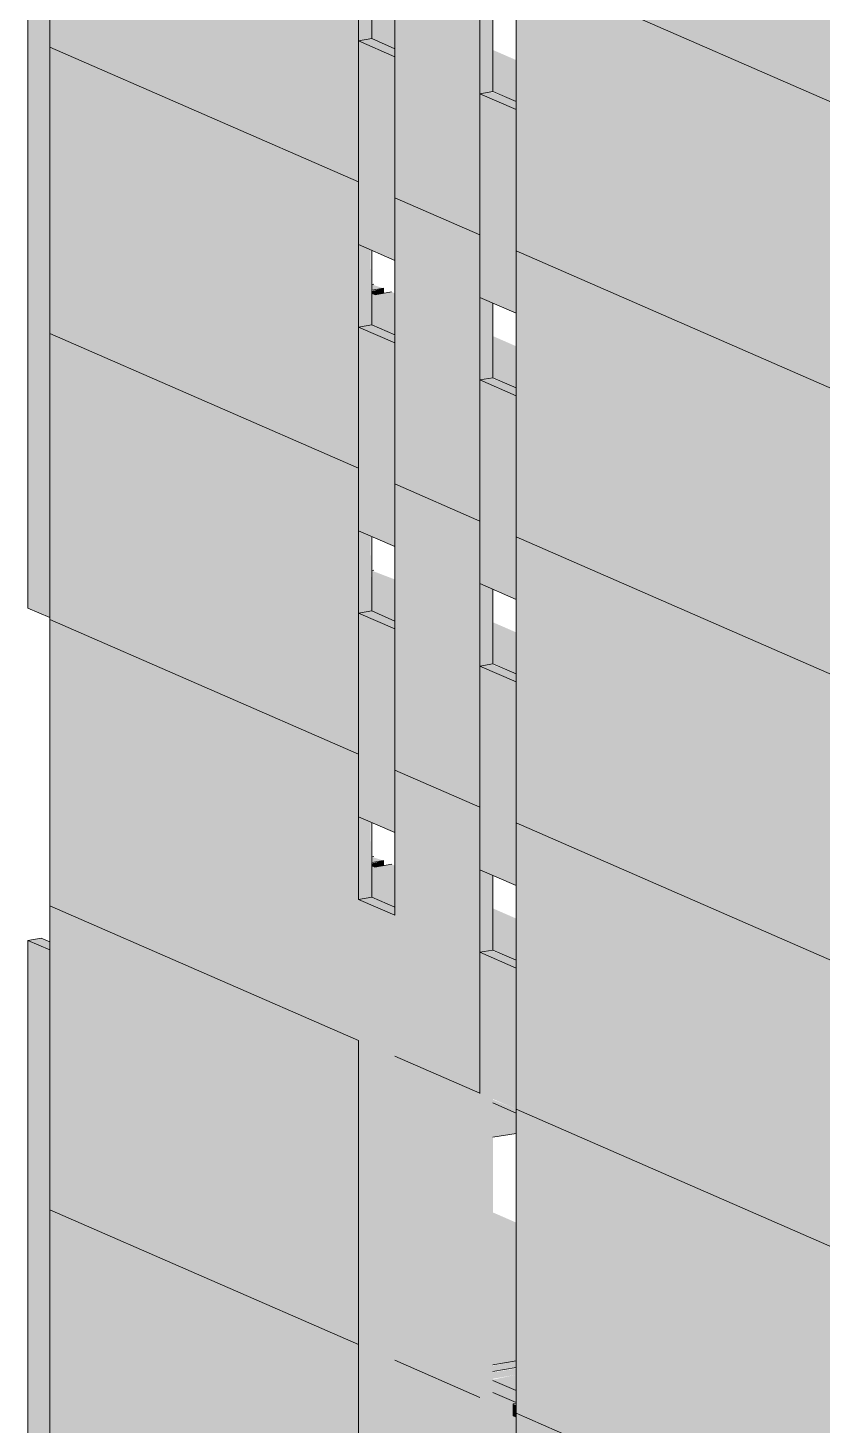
# Model space of a CAD drawing. Header units: centimetres. Extents: x -2102 to 22188, y -1637 to 88376.
# Drawn here: x 16458 to 17228, y 77177 to 78530 of the extents above; entities that cross this region are included whole.
import ezdxf

# ---------------------------------------------------------------- set-up
doc = ezdxf.new("R2010")
doc.units = ezdxf.units.CM
for name, color, linetype, lineweight in [('A-FLOR', 7, 'Continuous', 18), ('S-BEAM', 7, 'Continuous', 18), ('S-COLS', 7, 'Continuous', 18)]:
    doc.layers.add(name, color=color, linetype=linetype, lineweight=lineweight)

msp = doc.modelspace()

# ---------------------------------------------------------------- hatches: boundary and pattern name
at = {"layer": 'A-FLOR', "true_color": 0xbfbfbf}
h = msp.add_hatch(color=9, dxfattribs=at)
h.paths.add_polyline_path([(18161.48, 78423.66), (18161.48, 78535.62), (18141.27, 78544.43), (18050.51, 78528.84), (18050.51, 78472.04), (18117.23, 78442.95)], flags=0)
h.paths.add_polyline_path([(16931.22, 78458.31), (16931.22, 78498.55), (16908.8, 78508.32), (16908.8, 78468.08), (16931.17, 78458.33)], flags=0)
h.paths.add_polyline_path([(16813.7, 78509.54), (16813.7, 78549.78), (16791.34, 78558.33), (16791.34, 78519.29), (16810.55, 78510.92)], flags=0)
h.paths.add_polyline_path([(19459.62, 78626.48), (19459.62, 78770.89), (19272.4, 78738.73), (19272.4, 78708.1), (19413.51, 78646.58)], flags=0)
h.paths.add_polyline_path([(19578.09, 78648.59), (19747.65, 78677.72), (19578.09, 78751.64), (19578.09, 78666.96)], flags=0)
h = msp.add_hatch(color=9, dxfattribs=at)
h.paths.add_polyline_path([(18161.48, 78146.65), (18161.48, 78258.61), (18141.27, 78267.42), (18050.51, 78251.83), (18050.51, 78213.05), (18068.58, 78205.17), (18050.51, 78201.51), (18050.51, 78195.03), (18069.65, 78186.69), (18095.06, 78191.06), (18147.95, 78167.99), (18122.55, 78163.63), (18128.72, 78161.62), (18146.16, 78163.63), (18155.17, 78159.7), (18139.01, 78156.45), (18155.17, 78149.4)], flags=0)
h.paths.add_polyline_path([(16931.22, 78181.3), (16931.22, 78221.54), (16908.8, 78231.32), (16908.8, 78191.08), (16931.17, 78181.32)], flags=0)
h.paths.add_polyline_path([(16813.7, 78232.54), (16813.7, 78272.78), (16810.65, 78274.11), (16793.31, 78271.89), (16791.34, 78272.48), (16791.34, 78242.29), (16812.94, 78232.87)], flags=0)
h.paths.add_polyline_path([(16791.34, 78275.66), (16802.64, 78277.6), (16791.34, 78281.33), (16791.34, 78277.6)], flags=0)
h.paths.add_polyline_path([(19458.23, 78350.08), (19459.62, 78350.32), (19459.62, 78493.88), (19272.4, 78461.72), (19272.4, 78431.1), (19387.06, 78381.11), (19403.15, 78383.87), (19434.56, 78369.88), (19418.96, 78367.2), (19439.09, 78358.42)], flags=0)
h.paths.add_polyline_path([(19578.09, 78371.58), (19747.65, 78400.71), (19578.09, 78474.64), (19578.09, 78379.66)], flags=0)
for points in [[(16794.57, 78271.34), (16802.64, 78272.73), (16802.64, 78277.6), (16791.34, 78274.84), (16791.96, 78272.48), (16793.31, 78271.89)], [(16794.46, 77717.25), (16802.64, 77718.66), (16802.64, 77723.59), (16791.34, 77720.79), (16791.34, 77718.61), (16793.31, 77717.75)], [(16931.22, 77479.17), (16931.22, 77482.99), (16908.8, 77492.22), (16908.8, 77488.94), (16924.93, 77481.91)], [(16908.8, 77228.94), (16931.22, 77232.82), (16931.22, 77239.22), (16908.8, 77234.69), (16908.8, 77229.01)], [(16931.22, 77198.98), (16931.22, 77210.52), (16908.8, 77220.29), (16908.8, 77208.75), (16928.48, 77200.17)], [(16931.22, 77184.85), (16931.22, 77196.39), (16928.48, 77197.59), (16928.48, 77186.04)]]:
    msp.add_hatch(color=9, dxfattribs=at).paths.add_polyline_path(points, flags=0)
h = msp.add_hatch(color=9, dxfattribs=at)
h.paths.add_polyline_path([(18161.48, 77869.65), (18161.48, 77981.61), (18141.27, 77990.42), (18050.51, 77974.82), (18050.51, 77918.03), (18126.74, 77884.79)], flags=0)
h.paths.add_polyline_path([(16931.22, 77904.3), (16931.22, 77944.54), (16908.8, 77954.31), (16908.8, 77914.07), (16931.17, 77904.32)], flags=0)
h.paths.add_polyline_path([(16813.7, 77955.53), (16813.7, 77995.77), (16791.34, 78004.32), (16791.34, 77965.28), (16796.34, 77963.1)], flags=0)
h.paths.add_polyline_path([(19459.62, 78072.47), (19459.62, 78216.88), (19272.4, 78184.72), (19272.4, 78154.09), (19413.51, 78092.57)], flags=0)
h.paths.add_polyline_path([(19578.09, 78094.58), (19747.65, 78123.7), (19578.09, 78197.63), (19578.09, 78113.29)], flags=0)
h = msp.add_hatch(color=9, dxfattribs=at)
h.paths.add_polyline_path([(18161.48, 77592.64), (18161.48, 77703.96), (18050.51, 77684.89), (18050.51, 77659.04), (18068.58, 77651.16), (18050.51, 77647.5), (18050.51, 77641.02), (18069.65, 77632.68), (18095.06, 77637.04), (18147.95, 77613.98), (18122.55, 77609.62), (18128.72, 77607.61), (18146.16, 77609.62), (18155.17, 77605.69), (18139.01, 77602.44), (18155.17, 77595.39)], flags=0)
h.paths.add_polyline_path([(16931.22, 77627.29), (16931.22, 77667.53), (16908.8, 77677.3), (16908.85, 77637.04), (16930.69, 77627.52)], flags=0)
h.paths.add_polyline_path([(16813.7, 77678.52), (16813.7, 77718.77), (16810.76, 77720.05), (16793.31, 77717.75), (16791.34, 77718.61), (16791.34, 77688.28), (16799.51, 77684.71)], flags=0)
h.paths.add_polyline_path([(16791.34, 77721.65), (16802.64, 77723.59), (16791.34, 77727.32), (16791.34, 77723.59)], flags=0)
h.paths.add_polyline_path([(19457.21, 77796.51), (19459.62, 77796.93), (19459.62, 77928.87), (19272.4, 77896.71), (19272.4, 77877.09), (19387.19, 77827.04), (19403.29, 77829.8), (19434.42, 77815.92), (19418.82, 77813.25), (19442.93, 77802.73)], flags=0)
h.paths.add_polyline_path([(19578.09, 77873.36), (19655.86, 77886.72), (19578.09, 77920.62), (19578.09, 77894.47)], flags=0)
h = msp.add_hatch(color=9, dxfattribs=at)
h.paths.add_polyline_path([(16908.8, 77235.37), (16931.22, 77239.36), (16931.22, 77373.21), (16908.8, 77382.99), (16908.8, 77239.3)], flags=0)
h.paths.add_polyline_path([(18161.48, 77298.32), (18161.48, 77409.64), (18050.51, 77390.57), (18050.51, 77364.72), (18068.58, 77356.84), (18050.51, 77353.18), (18050.51, 77346.7), (18069.65, 77338.36), (18095.06, 77342.72), (18147.95, 77319.66), (18122.55, 77315.3), (18128.72, 77313.29), (18146.16, 77315.3), (18155.17, 77311.37), (18139.01, 77308.12), (18160.21, 77298.87)], flags=0)
h.paths.add_polyline_path([(19457.21, 77502.19), (19459.62, 77502.61), (19459.62, 77632.63), (19272.4, 77600.47), (19272.4, 77582.77), (19387.19, 77532.72), (19403.29, 77535.48), (19434.56, 77521.39), (19419.22, 77518.75), (19451.76, 77504.57)], flags=0)
h.paths.add_polyline_path([(19599.36, 77582.69), (19655.86, 77592.4), (19599.36, 77617.03), (19599.36, 77590.44)], flags=0)
h = msp.add_hatch(color=9, dxfattribs=at)
h.paths.add_polyline_path([(17304.89, 77132.48), (17568.03, 77177.68), (17354.09, 77270.95), (17304.89, 77262.5), (17304.89, 77181.22)], flags=0)
h.paths.add_polyline_path([(16931.22, 77196.39), (16931.22, 77198.06), (16928.48, 77197.59)], flags=0)
h.paths.add_polyline_path([(16931.22, 77210.52), (16931.22, 77225.84), (16908.8, 77221.19), (16908.8, 77220.29), (16928.48, 77211.71)], flags=0)
at = {"layer": 'S-BEAM', "true_color": 0xbfbfbf}
for points in [[(16813.7, 78501.82), (16813.7, 78509.54), (16791.34, 78519.29), (16778.63, 78517.11), (16808.7, 78504)], [(16813.7, 78304.65), (16813.7, 78501.82), (16778.63, 78517.11), (16778.63, 78319.94), (16806.64, 78307.73)], [(16931.17, 78450.61), (16931.22, 78450.79), (16930.69, 78458.54), (16906.91, 78467.76), (16896.1, 78465.9), (16928.09, 78451.95)], [(16931.17, 78253.43), (16931.17, 78450.61), (16896.1, 78465.9), (16896.1, 78268.73), (16908.8, 78263.19)], [(16931.17, 78253.43), (16931.22, 78253.44), (16931.17, 78272.48)], [(16813.7, 78224.82), (16812.94, 78232.87), (16791.34, 78242.29), (16778.63, 78240.11), (16808.7, 78227)], [(16813.7, 78027.64), (16813.7, 78224.82), (16778.63, 78240.11), (16778.63, 78042.93), (16806.64, 78030.72)], [(16931.17, 78173.6), (16931.22, 78173.79), (16930.69, 78181.53), (16906.91, 78190.75), (16896.1, 78188.89), (16928.09, 78174.95)], [(16931.17, 77976.43), (16931.17, 78173.6), (16896.1, 78188.89), (16896.1, 77991.72), (16908.8, 77986.18)], [(16931.17, 77976.43), (16931.22, 77976.44), (16931.17, 77999.67)], [(16813.7, 77947.81), (16813.7, 77955.53), (16791.34, 77965.28), (16778.63, 77963.1), (16808.7, 77949.99)], [(16813.7, 77750.64), (16813.7, 77947.81), (16778.63, 77963.1), (16778.63, 77765.93), (16806.64, 77753.71)], [(16931.17, 77896.6), (16931.22, 77896.78), (16930.69, 77904.53), (16906.91, 77913.75), (16896.1, 77911.89), (16928.09, 77897.94)], [(16931.17, 77699.42), (16931.17, 77896.6), (16896.1, 77911.89), (16896.1, 77714.71), (16908.8, 77709.17)], [(16931.17, 77699.42), (16931.22, 77699.43), (16931.17, 77726.85)], [(16813.7, 77670.8), (16813.7, 77678.52), (16791.34, 77688.28), (16778.63, 77686.09), (16808.7, 77672.99)], [(16813.7, 77534.22), (16813.7, 77670.8), (16778.63, 77686.09), (16778.63, 77549.51), (16806.64, 77537.3)], [(16931.22, 77619.57), (16930.69, 77627.52), (16906.91, 77636.71), (16896.15, 77634.86), (16928.08, 77620.94)], [(16931.22, 77482.99), (16931.22, 77619.57), (16896.15, 77634.86), (16896.15, 77498.28), (16926.22, 77485.17)], [(16813.7, 77239.91), (16813.7, 77534.22), (16778.63, 77549.51), (16778.63, 77255.2), (16806.64, 77242.98)], [(16908.8, 77455.72), (16931.22, 77459.57), (16931.22, 77479.17), (16908.8, 77488.94), (16908.8, 77458.47)], [(16813.7, 76962.9), (16813.7, 77239.91), (16778.63, 77255.2), (16778.63, 76978.19), (16806.64, 76965.98)], [(16908.8, 77221.99), (16931.22, 77225.84), (16931.22, 77231.98), (16908.8, 77228.13)], [(16908.8, 77161.4), (16931.22, 77165.25), (16931.22, 77184.85), (16928.48, 77186.04), (16928.48, 77197.59), (16931.22, 77198.98), (16908.8, 77208.75), (16908.8, 77164.15)]]:
    msp.add_hatch(color=9, dxfattribs=at).paths.add_polyline_path(points, flags=0)
at = {"layer": 'S-COLS', "true_color": 0x0080ff}
for points in [[(16479.57, 77958.83), (16479.52, 84264.58), (16458.3, 84273.83), (16458.3, 77968.1)], [(16479.57, 77637.1), (16479.57, 77644.82), (16471.01, 77648.55), (16458.3, 77646.37), (16474.56, 77639.28)], [(16479.57, 77044.62), (16479.57, 77637.1), (16458.3, 77646.37), (16458.3, 77053.89)]]:
    msp.add_hatch(color=150, dxfattribs=at).paths.add_polyline_path(points, flags=0)
at = {"layer": 'S-COLS', "true_color": 0xc0c0c0}
for points in [[(17250.18, 78451.95), (17250.18, 78728.96), (16931.22, 78868.02), (16931.22, 78591.01), (17107.44, 78514.19)], [(16778.63, 78380.53), (16778.63, 78657.54), (16479.57, 78787.93), (16479.57, 78510.92), (16713.59, 78408.89)], [(16896.1, 78329.32), (16896.1, 78606.33), (16813.7, 78642.25), (16813.7, 78365.24), (16891.52, 78331.31)], [(16778.63, 78517.11), (16791.34, 78519.29), (16790.22, 78591.89), (16778.63, 78596.94), (16778.63, 78519.29)], [(17250.18, 78174.95), (17250.18, 78451.95), (16931.22, 78591.01), (16931.22, 78314.01), (17107.44, 78237.18)], [(16896.1, 78465.9), (16908.8, 78468.08), (16908.8, 78540.19), (16896.1, 78545.3), (16896.1, 78468.08)], [(16778.63, 78103.53), (16778.63, 78380.53), (16479.57, 78510.92), (16479.57, 78233.91), (16773.63, 78105.71)], [(16896.1, 78052.31), (16896.1, 78329.32), (16813.7, 78365.24), (16813.7, 78088.24), (16894.86, 78052.86)], [(16778.63, 78240.11), (16791.34, 78242.29), (16790.22, 78314.89), (16778.63, 78319.94), (16778.63, 78240.38)], [(17250.18, 77897.94), (17250.18, 78174.95), (16931.22, 78314.01), (16931.22, 78037), (17107.44, 77960.17)], [(16896.1, 78188.89), (16908.8, 78191.08), (16908.8, 78263.19), (16896.1, 78268.73), (16896.1, 78191.08)], [(16778.63, 77826.52), (16778.63, 78103.53), (16479.57, 78233.91), (16479.57, 77956.91), (16706.38, 77858.02)], [(16896.1, 77775.31), (16896.1, 78052.31), (16813.7, 78088.24), (16813.7, 77811.23), (16891.52, 77777.3)], [(16778.63, 77963.1), (16791.34, 77965.28), (16790.22, 78037.88), (16778.63, 78042.93), (16778.63, 77965.28)], [(17250.17, 77620.94), (17250.18, 77897.94), (16931.22, 78037), (16931.22, 77760), (17244.97, 77623.21)], [(16896.1, 77911.89), (16908.8, 77914.07), (16908.8, 77986.18), (16896.1, 77991.72), (16896.1, 77914.07)], [(16778.63, 77549.51), (16778.63, 77826.52), (16479.57, 77956.91), (16479.57, 77679.9), (16773.63, 77551.7)], [(16896.1, 77498.3), (16896.1, 77775.31), (16813.7, 77811.23), (16813.7, 77534.22), (16894.86, 77498.84)], [(16778.63, 77686.09), (16791.34, 77688.28), (16790.22, 77760.88), (16778.63, 77765.93), (16778.63, 77686.28)], [(17250.18, 77343.93), (17250.17, 77620.94), (16931.22, 77760), (16931.22, 77482.99), (17107.44, 77406.16)], [(16896.1, 77498.3), (16896.15, 77498.31), (16896.15, 77634.86), (16908.8, 77637.04), (16908.8, 77709.17), (16896.1, 77714.71), (16896.1, 77500.48)], [(16778.63, 77255.2), (16778.63, 77549.51), (16479.57, 77679.9), (16479.57, 77385.58), (16706.38, 77286.7)], [(16896.1, 77203.98), (16896.1, 77498.3), (16813.7, 77534.22), (16813.7, 77239.91), (16882.76, 77209.8)], [(16896.1, 77203.98), (16908.8, 77206.17), (16908.8, 77492.76), (16896.1, 77498.3), (16896.1, 77207.56)], [(17250.17, 77049.61), (17250.18, 77343.93), (16931.22, 77482.99), (16931.22, 77188.67), (17107.44, 77111.84)], [(16778.63, 76978.19), (16778.63, 77255.2), (16479.57, 77385.58), (16479.57, 77108.58), (16706.38, 77009.69)], [(16896.1, 76926.98), (16896.1, 77203.98), (16813.7, 77239.91), (16813.7, 76962.9), (16891.52, 76928.97)], [(16896.1, 76926.98), (16908.8, 76929.16), (16908.8, 77206.17), (16896.1, 77203.98), (16896.1, 76928.97)], [(17250.17, 76772.61), (17250.17, 77049.61), (16931.22, 77188.67), (16931.22, 76911.66), (17107.44, 76834.84)]]:
    msp.add_hatch(color=9, dxfattribs=at).paths.add_polyline_path(points, flags=0)

# ---------------------------------------------------------------- linework, layer by layer
at = {"layer": 'A-FLOR', "lineweight": 9}
for p, q in [((16793.31, 78281.67), (16791.34, 78281.33)), ((16791.34, 78275.66), (16802.64, 78277.6)), ((16794.57, 78271.34), (16791.96, 78272.48)), ((16810.65, 78274.11), (16794.57, 78271.34)), ((16802.64, 78277.6), (16802.64, 78272.73)), ((16793.31, 78004.66), (16791.34, 78004.32)), ((16793.31, 77727.66), (16791.34, 77727.32)), ((16791.34, 77721.65), (16802.64, 77723.59)), ((16794.46, 77717.25), (16791.34, 77718.61)), ((16810.76, 77720.05), (16794.46, 77717.25)), ((16802.64, 77723.59), (16802.64, 77718.66)), ((16931.22, 77479.17), (16908.8, 77488.94)), ((16908.8, 77235.37), (16931.22, 77239.22)), ((16931.22, 77232.79), (16908.8, 77228.94)), ((16908.8, 77220.29), (16931.22, 77210.52)), ((16931.22, 77198.98), (16908.8, 77208.75)), ((16931.22, 77198.06), (16928.48, 77197.59)), ((16928.48, 77197.59), (16928.48, 77186.04)), ((16931.22, 77184.85), (16928.48, 77186.04))]:
    msp.add_line(p, q, dxfattribs=at)
at = {"layer": 'S-BEAM', "lineweight": 9}
for p, q in [((16791.34, 78519.29), (16778.63, 78517.11)), ((16778.63, 78517.11), (16813.7, 78501.82)), ((16778.63, 78517.11), (16778.63, 78380.53)), ((16813.7, 78509.54), (16791.34, 78519.29)), ((16813.7, 78365.24), (16813.7, 78501.82)), ((16908.8, 78468.08), (16896.1, 78465.9)), ((16896.1, 78465.9), (16931.17, 78450.61)), ((16896.1, 78465.9), (16896.1, 78329.32)), ((16931.22, 78458.31), (16908.8, 78468.08)), ((16931.17, 78253.43), (16931.17, 78450.61)), ((16778.63, 78380.53), (16778.63, 78319.94)), ((16813.7, 78304.65), (16813.7, 78365.24)), ((16896.1, 78329.32), (16896.1, 78268.73)), ((16778.63, 78319.94), (16813.7, 78304.65)), ((16896.1, 78268.73), (16931.17, 78253.43)), ((16791.34, 78242.29), (16778.63, 78240.11)), ((16778.63, 78240.11), (16813.7, 78224.82)), ((16778.63, 78240.11), (16778.63, 78103.53)), ((16813.7, 78232.54), (16791.34, 78242.29)), ((16813.7, 78088.24), (16813.7, 78224.82)), ((16908.8, 78191.08), (16896.1, 78188.89)), ((16896.1, 78188.89), (16931.17, 78173.6)), ((16896.1, 78188.89), (16896.1, 78052.31)), ((16931.22, 78181.3), (16908.8, 78191.08)), ((16931.17, 77976.43), (16931.17, 78173.6)), ((16778.63, 78103.53), (16778.63, 78042.93)), ((16813.7, 78027.64), (16813.7, 78088.24)), ((16896.1, 78052.31), (16896.1, 77991.72)), ((16778.63, 78042.93), (16813.7, 78027.64)), ((16896.1, 77991.72), (16931.17, 77976.43)), ((16791.34, 77965.28), (16778.63, 77963.1)), ((16778.63, 77963.1), (16813.7, 77947.81)), ((16778.63, 77963.1), (16778.63, 77826.52)), ((16813.7, 77955.53), (16791.34, 77965.28)), ((16813.7, 77811.23), (16813.7, 77947.81)), ((16908.8, 77914.07), (16896.1, 77911.89)), ((16896.1, 77911.89), (16931.17, 77896.6)), ((16896.1, 77911.89), (16896.1, 77775.31)), ((16931.22, 77904.3), (16908.8, 77914.07)), ((16931.17, 77699.42), (16931.17, 77896.6)), ((16778.63, 77826.52), (16778.63, 77765.93)), ((16813.7, 77750.64), (16813.7, 77811.23)), ((16896.1, 77775.31), (16896.1, 77714.71)), ((16778.63, 77765.93), (16813.7, 77750.64)), ((16896.1, 77714.71), (16931.17, 77699.42)), ((16791.34, 77688.28), (16778.63, 77686.09)), ((16778.63, 77686.09), (16813.7, 77670.8)), ((16813.7, 77678.52), (16791.34, 77688.28)), ((16908.85, 77637.04), (16896.15, 77634.86)), ((16896.15, 77634.86), (16931.22, 77619.57)), ((16896.15, 77634.86), (16896.15, 77498.28)), ((16931.22, 77627.29), (16908.85, 77637.04)), ((16931.22, 77482.99), (16931.22, 77619.57)), ((16778.63, 77549.51), (16778.63, 77255.2)), ((16931.22, 77459.57), (16908.8, 77455.72)), ((16778.63, 77255.2), (16778.63, 76978.19))]:
    msp.add_line(p, q, dxfattribs=at)
at = {"layer": 'S-COLS', "lineweight": 9}
for p, q in [((16458.3, 77968.1), (16458.3, 84273.83)), ((16479.57, 77958.83), (16479.57, 84264.56)), ((16479.57, 78787.93), (16479.57, 78510.92)), ((16778.63, 78517.11), (16778.63, 78596.94)), ((16791.34, 78591.41), (16791.34, 78519.29)), ((16813.7, 78581.65), (16813.7, 78501.82)), ((16931.22, 78591.01), (16931.22, 78314.01)), ((17250.18, 78451.95), (16931.22, 78591.01)), ((17250.18, 78451.95), (16931.22, 78591.01)), ((16896.1, 78329.32), (16896.1, 78545.73)), ((16908.8, 78540.19), (16908.8, 78468.08)), ((16479.57, 78510.92), (16479.57, 78233.91)), ((16778.63, 78380.53), (16479.57, 78510.92)), ((16778.63, 78380.53), (16479.57, 78510.92)), ((16778.63, 78380.53), (16778.63, 78517.11)), ((16813.7, 78501.82), (16813.7, 78365.24)), ((16778.63, 78319.94), (16778.63, 78380.53)), ((16813.7, 78365.24), (16813.7, 78304.65)), ((16896.1, 78329.32), (16813.7, 78365.24)), ((16896.1, 78329.32), (16813.7, 78365.24)), ((16896.1, 78268.73), (16896.1, 78329.32)), ((16778.63, 78240.11), (16778.63, 78319.94)), ((16791.34, 78314.4), (16791.34, 78242.29)), ((16931.22, 78314.01), (16931.22, 78037)), ((17250.18, 78174.95), (16931.22, 78314.01)), ((17250.18, 78174.95), (16931.22, 78314.01)), ((16813.7, 78304.65), (16813.7, 78224.82)), ((16896.1, 78052.31), (16896.1, 78268.73)), ((16908.8, 78263.19), (16908.8, 78191.08)), ((16778.63, 78103.53), (16778.63, 78240.11)), ((16479.57, 78233.91), (16479.57, 77956.91)), ((16778.63, 78103.53), (16479.57, 78233.91)), ((16778.63, 78103.53), (16479.57, 78233.91)), ((16813.7, 78224.82), (16813.7, 78088.24)), ((16778.63, 78042.93), (16778.63, 78103.53)), ((16813.7, 78088.24), (16813.7, 78027.64)), ((16896.1, 78052.31), (16813.7, 78088.24)), ((16896.1, 78052.31), (16813.7, 78088.24)), ((16896.1, 77991.72), (16896.1, 78052.31)), ((16778.63, 77963.1), (16778.63, 78042.93)), ((16791.34, 78037.39), (16791.34, 77965.28)), ((16813.7, 78027.64), (16813.7, 77947.81)), ((16931.22, 78037), (16931.22, 77760)), ((17250.18, 77897.94), (16931.22, 78037)), ((17250.18, 77897.94), (16931.22, 78037)), ((16896.1, 77775.31), (16896.1, 77991.72)), ((16908.8, 77986.18), (16908.8, 77914.07)), ((16479.57, 77958.83), (16458.3, 77968.1)), ((16479.57, 77956.91), (16479.57, 77679.9)), ((16778.63, 77826.52), (16479.57, 77956.91)), ((16778.63, 77826.52), (16479.57, 77956.91)), ((16778.63, 77826.52), (16778.63, 77963.1)), ((16813.7, 77947.81), (16813.7, 77811.23)), ((16778.63, 77765.93), (16778.63, 77826.52)), ((16813.7, 77811.23), (16813.7, 77750.64)), ((16896.1, 77775.31), (16813.7, 77811.23)), ((16896.1, 77775.31), (16813.7, 77811.23)), ((16896.1, 77714.71), (16896.1, 77775.31)), ((16778.63, 77686.09), (16778.63, 77765.93)), ((16791.34, 77760.39), (16791.34, 77688.28)), ((16931.22, 77760), (16931.22, 77482.99)), ((17250.17, 77620.94), (16931.22, 77760)), ((17250.17, 77620.94), (16931.22, 77760)), ((16813.7, 77750.64), (16813.7, 77670.8)), ((16896.1, 77498.3), (16896.1, 77714.71)), ((16908.8, 77709.17), (16908.8, 77637.06)), ((16479.57, 77679.9), (16479.57, 77639.5)), ((16778.63, 77549.51), (16479.57, 77679.9)), ((16778.63, 77549.51), (16479.57, 77679.9)), ((16458.3, 77646.37), (16471.01, 77648.55)), ((16458.3, 77053.89), (16458.3, 77646.37)), ((16479.57, 77637.1), (16458.3, 77646.37)), ((16471.01, 77648.55), (16479.57, 77644.82)), ((16479.57, 77639.5), (16479.57, 77637.1)), ((16479.57, 77637.1), (16479.57, 77385.58)), ((16479.57, 77044.62), (16479.57, 77637.1)), ((16778.63, 77255.2), (16778.63, 77549.51)), ((16896.1, 77498.3), (16813.7, 77534.22)), ((16896.1, 77498.3), (16813.7, 77534.22)), ((16931.22, 77482.99), (16931.22, 77188.67)), ((17250.18, 77343.93), (16931.22, 77482.99)), ((17250.18, 77343.93), (16931.22, 77482.99)), ((16479.57, 77385.58), (16479.57, 77108.58)), ((16778.63, 77255.2), (16479.57, 77385.58)), ((16778.63, 77255.2), (16479.57, 77385.58)), ((16778.63, 76978.19), (16778.63, 77255.2)), ((16896.1, 77203.98), (16813.7, 77239.91)), ((16896.1, 77203.98), (16813.7, 77239.91)), ((16931.22, 77188.67), (16931.22, 76911.66)), ((17250.17, 77049.61), (16931.22, 77188.67)), ((17250.17, 77049.61), (16931.22, 77188.67))]:
    msp.add_line(p, q, dxfattribs=at)

doc.saveas('drawing.dxf')
